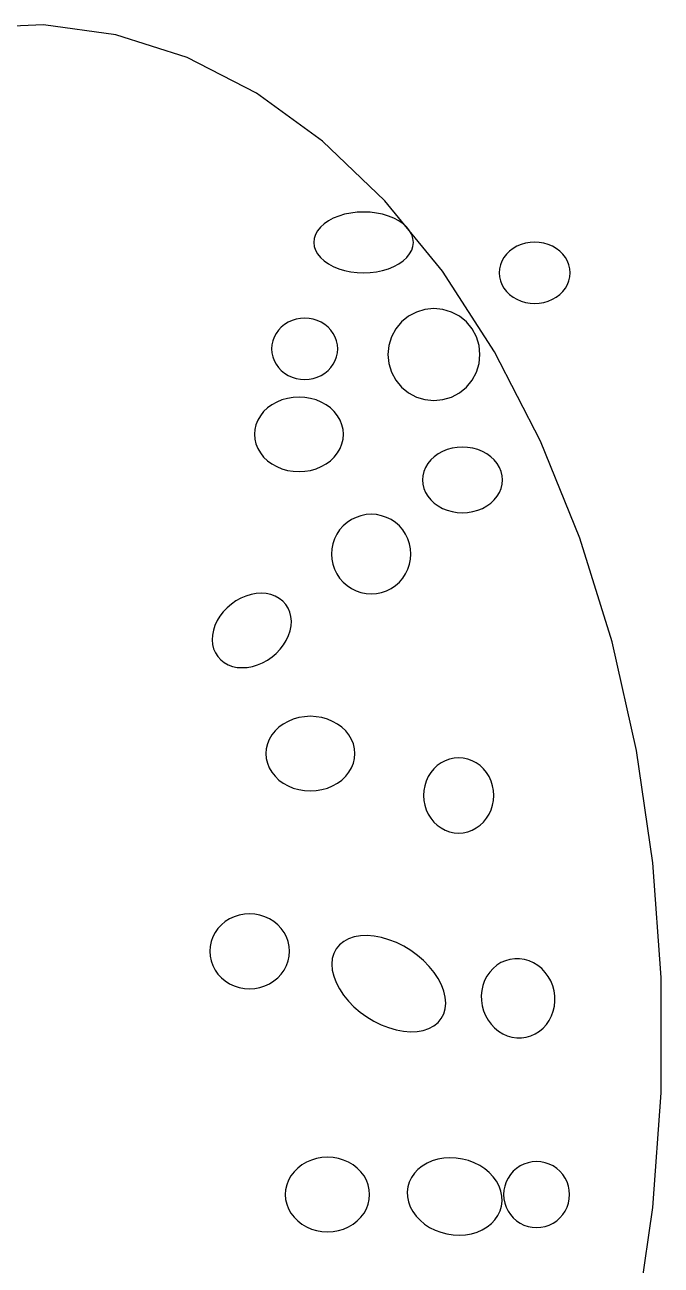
# Model space of a CAD drawing. Extents: x -1 to 217, y -22 to 302.
# Drawn here: x 102.67 to 113.3, y 44.7 to 65.42 of the extents above; entities that cross this region are included whole.
import ezdxf

# ---------------------------------------------------------------- set-up
doc = ezdxf.new("R2010")
doc.units = 0

msp = doc.modelspace()

# ---------------------------------------------------------------- linework, layer by layer
at = {"layer": 'CIRCLES'}
for p, q in [((109.079, 60.551), (108.962, 60.456)), ((109.212, 60.622), (109.079, 60.551)), ((109.356, 60.666), (109.212, 60.622)), ((109.506, 60.681), (109.356, 60.666)), ((109.656, 60.666), (109.506, 60.681)), ((109.8, 60.622), (109.656, 60.666)), ((109.933, 60.551), (109.8, 60.622)), ((110.049, 60.456), (109.933, 60.551)), ((108.867, 60.339), (108.796, 60.206)), ((108.962, 60.456), (108.867, 60.339)), ((110.145, 60.339), (110.049, 60.456)), ((110.216, 60.206), (110.145, 60.339)), ((108.796, 60.206), (108.752, 60.062)), ((110.26, 60.062), (110.216, 60.206)), ((108.752, 60.062), (108.737, 59.912)), ((108.737, 59.912), (108.752, 59.762)), ((110.274, 59.912), (110.26, 60.062)), ((110.26, 59.762), (110.274, 59.912)), ((108.752, 59.762), (108.796, 59.618)), ((110.216, 59.618), (110.26, 59.762)), ((108.796, 59.618), (108.867, 59.485)), ((108.867, 59.485), (108.962, 59.369)), ((110.049, 59.369), (110.145, 59.485)), ((110.145, 59.485), (110.216, 59.618)), ((108.962, 59.369), (109.079, 59.273)), ((109.079, 59.273), (109.212, 59.202)), ((109.8, 59.202), (109.933, 59.273)), ((109.933, 59.273), (110.049, 59.369)), ((109.212, 59.202), (109.356, 59.158)), ((109.356, 59.158), (109.506, 59.144)), ((109.506, 59.144), (109.656, 59.158)), ((109.656, 59.158), (109.8, 59.202))]:
    msp.add_line(p, q, dxfattribs=at)
at = {"layer": 'ELLIPSES'}
for p, q in [((102.985, 65.42), (101.77, 65.365)), ((104.195, 65.255), (102.985, 65.42)), ((105.385, 64.872), (104.195, 65.255)), ((106.54, 64.276), (105.385, 64.872)), ((107.645, 63.475), (106.54, 64.276)), ((108.685, 62.48), (107.645, 63.475)), ((109.647, 61.302), (108.685, 62.48)), ((107.825, 62.188), (107.743, 62.144)), ((107.915, 62.225), (107.825, 62.188)), ((108.013, 62.254), (107.915, 62.225)), ((108.116, 62.275), (108.013, 62.254)), ((108.222, 62.288), (108.116, 62.275)), ((108.331, 62.292), (108.222, 62.288)), ((108.44, 62.288), (108.331, 62.292)), ((108.546, 62.275), (108.44, 62.288)), ((108.649, 62.254), (108.546, 62.275)), ((108.747, 62.225), (108.649, 62.254)), ((108.837, 62.188), (108.747, 62.225)), ((108.919, 62.144), (108.837, 62.188)), ((107.563, 61.979), (107.528, 61.917)), ((107.611, 62.039), (107.563, 61.979)), ((107.671, 62.094), (107.611, 62.039)), ((107.743, 62.144), (107.671, 62.094)), ((108.991, 62.094), (108.919, 62.144)), ((109.051, 62.039), (108.991, 62.094)), ((109.099, 61.979), (109.051, 62.039)), ((109.134, 61.917), (109.099, 61.979)), ((107.507, 61.852), (107.499, 61.785)), ((107.499, 61.785), (107.507, 61.719)), ((107.528, 61.917), (107.507, 61.852)), ((109.155, 61.852), (109.134, 61.917)), ((109.163, 61.785), (109.155, 61.852)), ((109.155, 61.719), (109.163, 61.785)), ((110.962, 61.75), (110.893, 61.721)), ((111.035, 61.772), (110.962, 61.75)), ((111.111, 61.785), (111.035, 61.772)), ((111.189, 61.789), (111.111, 61.785)), ((111.266, 61.785), (111.189, 61.789)), ((111.342, 61.772), (111.266, 61.785)), ((111.415, 61.75), (111.342, 61.772)), ((111.484, 61.721), (111.415, 61.75)), ((107.507, 61.719), (107.528, 61.654)), ((107.528, 61.654), (107.563, 61.592)), ((107.563, 61.592), (107.611, 61.532)), ((109.051, 61.532), (109.099, 61.592)), ((109.099, 61.592), (109.134, 61.654)), ((109.134, 61.654), (109.155, 61.719)), ((110.719, 61.589), (110.676, 61.533)), ((110.77, 61.639), (110.719, 61.589)), ((110.828, 61.683), (110.77, 61.639)), ((110.893, 61.721), (110.828, 61.683)), ((111.549, 61.683), (111.484, 61.721)), ((111.607, 61.639), (111.549, 61.683)), ((111.658, 61.589), (111.607, 61.639)), ((111.701, 61.533), (111.658, 61.589)), ((107.611, 61.532), (107.671, 61.477)), ((107.671, 61.477), (107.743, 61.427)), ((107.743, 61.427), (107.825, 61.383)), ((107.825, 61.383), (107.915, 61.346)), ((107.915, 61.346), (108.013, 61.317)), ((108.649, 61.317), (108.747, 61.346)), ((108.747, 61.346), (108.837, 61.383)), ((108.837, 61.383), (108.919, 61.427)), ((108.919, 61.427), (108.991, 61.477)), ((108.991, 61.477), (109.051, 61.532)), ((110.602, 61.344), (110.597, 61.278)), ((110.617, 61.41), (110.602, 61.344)), ((110.642, 61.473), (110.617, 61.41)), ((110.676, 61.533), (110.642, 61.473)), ((111.735, 61.473), (111.701, 61.533)), ((111.76, 61.41), (111.735, 61.473)), ((111.775, 61.344), (111.76, 61.41)), ((111.78, 61.278), (111.775, 61.344)), ((108.013, 61.317), (108.116, 61.296)), ((108.116, 61.296), (108.222, 61.283)), ((108.222, 61.283), (108.331, 61.279)), ((108.331, 61.279), (108.44, 61.283)), ((108.44, 61.283), (108.546, 61.296)), ((108.546, 61.296), (108.649, 61.317)), ((110.518, 59.959), (109.647, 61.302)), ((110.597, 61.278), (110.602, 61.211)), ((110.602, 61.211), (110.617, 61.145)), ((110.617, 61.145), (110.642, 61.082)), ((111.735, 61.082), (111.76, 61.145)), ((111.76, 61.145), (111.775, 61.211)), ((111.775, 61.211), (111.78, 61.278)), ((110.642, 61.082), (110.676, 61.022)), ((110.676, 61.022), (110.719, 60.966)), ((110.719, 60.966), (110.77, 60.916)), ((111.607, 60.916), (111.658, 60.966)), ((111.658, 60.966), (111.701, 61.022)), ((111.701, 61.022), (111.735, 61.082)), ((110.77, 60.916), (110.828, 60.872)), ((110.828, 60.872), (110.893, 60.834)), ((110.893, 60.834), (110.962, 60.805)), ((110.962, 60.805), (111.035, 60.783)), ((111.035, 60.783), (111.111, 60.77)), ((111.111, 60.77), (111.189, 60.766)), ((111.189, 60.766), (111.266, 60.77)), ((111.266, 60.77), (111.342, 60.783)), ((111.342, 60.783), (111.415, 60.805)), ((111.415, 60.805), (111.484, 60.834)), ((111.484, 60.834), (111.549, 60.872)), ((111.549, 60.872), (111.607, 60.916)), ((107.275, 60.516), (107.204, 60.503)), ((107.347, 60.52), (107.275, 60.516)), ((107.419, 60.516), (107.347, 60.52)), ((107.49, 60.503), (107.419, 60.516)), ((106.908, 60.32), (106.868, 60.264)), ((106.956, 60.37), (106.908, 60.32)), ((107.01, 60.414), (106.956, 60.37)), ((107.071, 60.451), (107.01, 60.414)), ((107.135, 60.481), (107.071, 60.451)), ((107.204, 60.503), (107.135, 60.481)), ((107.558, 60.481), (107.49, 60.503)), ((107.623, 60.451), (107.558, 60.481)), ((107.683, 60.414), (107.623, 60.451)), ((107.737, 60.37), (107.683, 60.414)), ((107.785, 60.32), (107.737, 60.37)), ((107.825, 60.264), (107.785, 60.32)), ((106.813, 60.14), (106.799, 60.074)), ((106.836, 60.204), (106.813, 60.14)), ((106.868, 60.264), (106.836, 60.204)), ((107.857, 60.204), (107.825, 60.264)), ((107.88, 60.14), (107.857, 60.204)), ((107.895, 60.074), (107.88, 60.14)), ((106.799, 60.074), (106.794, 60.008)), ((106.794, 60.008), (106.799, 59.941)), ((106.799, 59.941), (106.813, 59.875)), ((107.88, 59.875), (107.895, 59.941)), ((107.899, 60.008), (107.895, 60.074)), ((107.895, 59.941), (107.899, 60.008)), ((111.287, 58.466), (110.518, 59.959)), ((106.813, 59.875), (106.836, 59.811)), ((106.836, 59.811), (106.868, 59.751)), ((106.868, 59.751), (106.908, 59.695)), ((106.908, 59.695), (106.956, 59.645)), ((107.737, 59.645), (107.785, 59.695)), ((107.785, 59.695), (107.825, 59.751)), ((107.825, 59.751), (107.857, 59.811)), ((107.857, 59.811), (107.88, 59.875)), ((106.956, 59.645), (107.01, 59.601)), ((107.01, 59.601), (107.071, 59.564)), ((107.071, 59.564), (107.135, 59.534)), ((107.135, 59.534), (107.204, 59.512)), ((107.204, 59.512), (107.275, 59.499)), ((107.275, 59.499), (107.347, 59.495)), ((107.347, 59.495), (107.419, 59.499)), ((107.419, 59.499), (107.49, 59.512)), ((107.49, 59.512), (107.558, 59.534)), ((107.558, 59.534), (107.623, 59.564)), ((107.623, 59.564), (107.683, 59.601)), ((107.683, 59.601), (107.737, 59.645)), ((106.799, 59.073), (106.725, 59.019)), ((106.879, 59.118), (106.799, 59.073)), ((106.967, 59.154), (106.879, 59.118)), ((107.059, 59.18), (106.967, 59.154)), ((107.154, 59.196), (107.059, 59.18)), ((107.252, 59.202), (107.154, 59.196)), ((107.349, 59.196), (107.252, 59.202)), ((107.444, 59.18), (107.349, 59.196)), ((107.536, 59.154), (107.444, 59.18)), ((107.624, 59.118), (107.536, 59.154)), ((107.704, 59.073), (107.624, 59.118)), ((107.778, 59.019), (107.704, 59.073)), ((106.607, 58.89), (106.564, 58.817)), ((106.661, 58.958), (106.607, 58.89)), ((106.725, 59.019), (106.661, 58.958)), ((107.842, 58.958), (107.778, 59.019)), ((107.896, 58.89), (107.842, 58.958)), ((107.939, 58.817), (107.896, 58.89)), ((106.514, 58.66), (106.507, 58.579)), ((106.533, 58.74), (106.514, 58.66)), ((106.564, 58.817), (106.533, 58.74)), ((107.97, 58.74), (107.939, 58.817)), ((107.989, 58.66), (107.97, 58.74)), ((107.996, 58.579), (107.989, 58.66)), ((106.507, 58.579), (106.514, 58.497)), ((106.514, 58.497), (106.533, 58.418)), ((107.97, 58.418), (107.989, 58.497)), ((107.989, 58.497), (107.996, 58.579)), ((111.944, 56.844), (111.287, 58.466)), ((106.533, 58.418), (106.564, 58.34)), ((106.564, 58.34), (106.607, 58.267)), ((106.607, 58.267), (106.661, 58.2)), ((107.842, 58.2), (107.896, 58.267)), ((107.896, 58.267), (107.939, 58.34)), ((107.939, 58.34), (107.97, 58.418)), ((109.575, 58.252), (109.509, 58.204)), ((109.648, 58.291), (109.575, 58.252)), ((109.726, 58.323), (109.648, 58.291)), ((109.809, 58.346), (109.726, 58.323)), ((109.895, 58.36), (109.809, 58.346)), ((109.982, 58.365), (109.895, 58.36)), ((110.069, 58.36), (109.982, 58.365)), ((110.155, 58.346), (110.069, 58.36)), ((110.238, 58.323), (110.155, 58.346)), ((110.316, 58.291), (110.238, 58.323)), ((110.389, 58.252), (110.316, 58.291)), ((110.455, 58.204), (110.389, 58.252)), ((106.661, 58.2), (106.725, 58.138)), ((106.725, 58.138), (106.799, 58.085)), ((106.799, 58.085), (106.879, 58.039)), ((106.879, 58.039), (106.967, 58.003)), ((107.536, 58.003), (107.624, 58.039)), ((107.624, 58.039), (107.704, 58.085)), ((107.704, 58.085), (107.778, 58.138)), ((107.778, 58.138), (107.842, 58.2)), ((109.364, 58.027), (109.336, 57.959)), ((109.403, 58.091), (109.364, 58.027)), ((109.452, 58.15), (109.403, 58.091)), ((109.509, 58.204), (109.452, 58.15)), ((110.512, 58.15), (110.455, 58.204)), ((110.561, 58.091), (110.512, 58.15)), ((110.6, 58.027), (110.561, 58.091)), ((110.628, 57.959), (110.6, 58.027)), ((106.967, 58.003), (107.059, 57.977)), ((107.059, 57.977), (107.154, 57.961)), ((107.154, 57.961), (107.252, 57.956)), ((107.252, 57.956), (107.349, 57.961)), ((107.349, 57.961), (107.444, 57.977)), ((107.444, 57.977), (107.536, 58.003)), ((109.319, 57.888), (109.313, 57.817)), ((109.313, 57.817), (109.319, 57.745)), ((109.336, 57.959), (109.319, 57.888)), ((110.645, 57.888), (110.628, 57.959)), ((110.651, 57.817), (110.645, 57.888)), ((110.645, 57.745), (110.651, 57.817)), ((109.319, 57.745), (109.336, 57.675)), ((109.336, 57.675), (109.364, 57.607)), ((109.364, 57.607), (109.403, 57.543)), ((110.561, 57.543), (110.6, 57.607)), ((110.6, 57.607), (110.628, 57.675)), ((110.628, 57.675), (110.645, 57.745)), ((109.403, 57.543), (109.452, 57.483)), ((109.452, 57.483), (109.509, 57.429)), ((109.509, 57.429), (109.575, 57.382)), ((110.389, 57.382), (110.455, 57.429)), ((110.455, 57.429), (110.512, 57.483)), ((110.512, 57.483), (110.561, 57.543)), ((108.204, 57.192), (108.126, 57.154)), ((108.286, 57.22), (108.204, 57.192)), ((108.371, 57.237), (108.286, 57.22)), ((108.458, 57.243), (108.371, 57.237)), ((108.545, 57.237), (108.458, 57.243)), ((108.63, 57.22), (108.545, 57.237)), ((108.712, 57.192), (108.63, 57.22)), ((108.79, 57.154), (108.712, 57.192)), ((109.575, 57.382), (109.648, 57.342)), ((109.648, 57.342), (109.726, 57.31)), ((109.726, 57.31), (109.809, 57.287)), ((109.809, 57.287), (109.895, 57.273)), ((109.895, 57.273), (109.982, 57.269)), ((109.982, 57.269), (110.069, 57.273)), ((110.069, 57.273), (110.155, 57.287)), ((110.155, 57.287), (110.238, 57.31)), ((110.238, 57.31), (110.316, 57.342)), ((110.316, 57.342), (110.389, 57.382)), ((107.988, 57.048), (107.931, 56.983)), ((108.054, 57.105), (107.988, 57.048)), ((108.126, 57.154), (108.054, 57.105)), ((108.862, 57.105), (108.79, 57.154)), ((108.928, 57.048), (108.862, 57.105)), ((108.985, 56.983), (108.928, 57.048)), ((107.845, 56.833), (107.817, 56.75)), ((107.883, 56.911), (107.845, 56.833)), ((107.931, 56.983), (107.883, 56.911)), ((109.033, 56.911), (108.985, 56.983)), ((109.071, 56.833), (109.033, 56.911)), ((109.099, 56.75), (109.071, 56.833)), ((112.48, 55.114), (111.944, 56.844)), ((107.8, 56.665), (107.794, 56.578)), ((107.794, 56.578), (107.8, 56.492)), ((107.817, 56.75), (107.8, 56.665)), ((109.116, 56.665), (109.099, 56.75)), ((109.122, 56.578), (109.116, 56.665)), ((109.116, 56.492), (109.122, 56.578)), ((107.8, 56.492), (107.817, 56.407)), ((107.817, 56.407), (107.845, 56.324)), ((109.071, 56.324), (109.099, 56.407)), ((109.099, 56.407), (109.116, 56.492)), ((107.845, 56.324), (107.883, 56.246)), ((107.883, 56.246), (107.931, 56.174)), ((107.931, 56.174), (107.988, 56.109)), ((108.928, 56.109), (108.985, 56.174)), ((108.985, 56.174), (109.033, 56.246)), ((109.033, 56.246), (109.071, 56.324)), ((107.988, 56.109), (108.054, 56.052)), ((108.054, 56.052), (108.126, 56.003)), ((108.126, 56.003), (108.204, 55.965)), ((108.204, 55.965), (108.286, 55.937)), ((108.63, 55.937), (108.712, 55.965)), ((108.712, 55.965), (108.79, 56.003)), ((108.79, 56.003), (108.862, 56.052)), ((108.862, 56.052), (108.928, 56.109)), ((106.122, 55.744), (106.051, 55.683)), ((106.199, 55.797), (106.122, 55.744)), ((106.281, 55.842), (106.199, 55.797)), ((106.365, 55.877), (106.281, 55.842)), ((106.451, 55.903), (106.365, 55.877)), ((106.538, 55.918), (106.451, 55.903)), ((106.623, 55.923), (106.538, 55.918)), ((106.705, 55.917), (106.623, 55.923)), ((106.784, 55.901), (106.705, 55.917)), ((106.856, 55.874), (106.784, 55.901)), ((106.922, 55.838), (106.856, 55.874)), ((106.98, 55.792), (106.922, 55.838)), ((107.03, 55.738), (106.98, 55.792)), ((108.286, 55.937), (108.371, 55.92)), ((108.371, 55.92), (108.458, 55.914)), ((108.458, 55.914), (108.545, 55.92)), ((108.545, 55.92), (108.63, 55.937)), ((105.931, 55.543), (105.884, 55.467)), ((105.987, 55.616), (105.931, 55.543)), ((106.051, 55.683), (105.987, 55.616)), ((107.069, 55.677), (107.03, 55.738)), ((107.098, 55.609), (107.069, 55.677)), ((107.117, 55.536), (107.098, 55.609)), ((107.124, 55.459), (107.117, 55.536)), ((105.847, 55.387), (105.821, 55.306)), ((105.884, 55.467), (105.847, 55.387)), ((107.104, 55.298), (107.119, 55.379)), ((107.119, 55.379), (107.124, 55.459)), ((105.805, 55.225), (105.801, 55.145)), ((105.801, 55.145), (105.808, 55.068)), ((105.821, 55.306), (105.805, 55.225)), ((106.993, 55.06), (107.04, 55.137)), ((107.04, 55.137), (107.077, 55.217)), ((107.077, 55.217), (107.104, 55.298)), ((105.808, 55.068), (105.826, 54.995)), ((105.826, 54.995), (105.855, 54.927)), ((105.855, 54.927), (105.895, 54.865)), ((106.802, 54.86), (106.873, 54.92)), ((106.873, 54.92), (106.938, 54.988)), ((106.938, 54.988), (106.993, 55.06)), ((112.888, 53.298), (112.48, 55.114)), ((105.895, 54.865), (105.944, 54.811)), ((105.944, 54.811), (106.002, 54.766)), ((106.002, 54.766), (106.068, 54.729)), ((106.068, 54.729), (106.141, 54.703)), ((106.473, 54.701), (106.559, 54.726)), ((106.559, 54.726), (106.644, 54.762)), ((106.644, 54.762), (106.725, 54.806)), ((106.725, 54.806), (106.802, 54.86)), ((106.141, 54.703), (106.219, 54.686)), ((106.219, 54.686), (106.301, 54.681)), ((106.301, 54.681), (106.387, 54.685)), ((106.387, 54.685), (106.473, 54.701)), ((106.916, 53.685), (106.852, 53.624)), ((106.989, 53.739), (106.916, 53.685)), ((107.07, 53.784), (106.989, 53.739)), ((107.157, 53.82), (107.07, 53.784)), ((107.249, 53.846), (107.157, 53.82)), ((107.345, 53.862), (107.249, 53.846)), ((107.442, 53.868), (107.345, 53.862)), ((107.539, 53.862), (107.442, 53.868)), ((107.635, 53.846), (107.539, 53.862)), ((107.727, 53.82), (107.635, 53.846)), ((107.814, 53.784), (107.727, 53.82)), ((107.895, 53.739), (107.814, 53.784)), ((107.968, 53.685), (107.895, 53.739)), ((108.032, 53.624), (107.968, 53.685)), ((106.755, 53.483), (106.723, 53.406)), ((106.798, 53.556), (106.755, 53.483)), ((106.852, 53.624), (106.798, 53.556)), ((108.086, 53.556), (108.032, 53.624)), ((108.129, 53.483), (108.086, 53.556)), ((108.161, 53.406), (108.129, 53.483)), ((106.704, 53.326), (106.698, 53.245)), ((106.723, 53.406), (106.704, 53.326)), ((108.18, 53.326), (108.161, 53.406)), ((108.186, 53.245), (108.18, 53.326)), ((113.163, 51.42), (112.888, 53.298)), ((106.698, 53.245), (106.704, 53.163)), ((106.704, 53.163), (106.723, 53.084)), ((106.723, 53.084), (106.755, 53.006)), ((108.129, 53.006), (108.161, 53.084)), ((108.161, 53.084), (108.18, 53.163)), ((108.18, 53.163), (108.186, 53.245)), ((109.625, 53.09), (109.561, 53.044)), ((109.694, 53.126), (109.625, 53.09)), ((109.766, 53.153), (109.694, 53.126)), ((109.842, 53.169), (109.766, 53.153)), ((109.918, 53.174), (109.842, 53.169)), ((109.995, 53.169), (109.918, 53.174)), ((110.071, 53.153), (109.995, 53.169)), ((110.143, 53.126), (110.071, 53.153)), ((110.212, 53.09), (110.143, 53.126)), ((110.276, 53.044), (110.212, 53.09)), ((106.755, 53.006), (106.798, 52.933)), ((106.798, 52.933), (106.852, 52.866)), ((106.852, 52.866), (106.916, 52.804)), ((107.968, 52.804), (108.032, 52.866)), ((108.032, 52.866), (108.086, 52.933)), ((108.086, 52.933), (108.129, 53.006)), ((109.41, 52.86), (109.376, 52.786)), ((109.452, 52.928), (109.41, 52.86)), ((109.503, 52.99), (109.452, 52.928)), ((109.561, 53.044), (109.503, 52.99)), ((110.334, 52.99), (110.276, 53.044)), ((110.385, 52.928), (110.334, 52.99)), ((110.427, 52.86), (110.385, 52.928)), ((110.461, 52.786), (110.427, 52.86)), ((106.916, 52.804), (106.989, 52.751)), ((106.989, 52.751), (107.07, 52.705)), ((107.07, 52.705), (107.157, 52.669)), ((107.157, 52.669), (107.249, 52.643)), ((107.249, 52.643), (107.345, 52.627)), ((107.539, 52.627), (107.635, 52.643)), ((107.635, 52.643), (107.727, 52.669)), ((107.727, 52.669), (107.814, 52.705)), ((107.814, 52.705), (107.895, 52.751)), ((107.895, 52.751), (107.968, 52.804)), ((109.351, 52.709), (109.336, 52.628)), ((109.376, 52.786), (109.351, 52.709)), ((110.486, 52.709), (110.461, 52.786)), ((110.501, 52.628), (110.486, 52.709)), ((107.345, 52.627), (107.442, 52.622)), ((107.442, 52.622), (107.539, 52.627)), ((109.336, 52.628), (109.331, 52.546)), ((109.331, 52.546), (109.336, 52.464)), ((109.336, 52.464), (109.351, 52.384)), ((110.486, 52.384), (110.501, 52.464)), ((110.506, 52.546), (110.501, 52.628)), ((110.501, 52.464), (110.506, 52.546)), ((109.351, 52.384), (109.376, 52.306)), ((109.376, 52.306), (109.41, 52.232)), ((109.41, 52.232), (109.452, 52.164)), ((110.385, 52.164), (110.427, 52.232)), ((110.427, 52.232), (110.461, 52.306)), ((110.461, 52.306), (110.486, 52.384)), ((109.452, 52.164), (109.503, 52.102)), ((109.503, 52.102), (109.561, 52.048)), ((109.561, 52.048), (109.625, 52.003)), ((110.212, 52.003), (110.276, 52.048)), ((110.276, 52.048), (110.334, 52.102)), ((110.334, 52.102), (110.385, 52.164)), ((109.625, 52.003), (109.694, 51.966)), ((109.694, 51.966), (109.766, 51.94)), ((109.766, 51.94), (109.842, 51.924)), ((109.842, 51.924), (109.918, 51.918)), ((109.918, 51.918), (109.995, 51.924)), ((109.995, 51.924), (110.071, 51.94)), ((110.071, 51.94), (110.143, 51.966)), ((110.143, 51.966), (110.212, 52.003)), ((113.302, 49.504), (113.163, 51.42)), ((106.339, 50.563), (106.254, 50.547)), ((106.426, 50.568), (106.339, 50.563)), ((106.513, 50.563), (106.426, 50.568)), ((106.598, 50.547), (106.513, 50.563)), ((105.955, 50.385), (105.898, 50.323)), ((106.021, 50.439), (105.955, 50.385)), ((106.093, 50.484), (106.021, 50.439)), ((106.171, 50.52), (106.093, 50.484)), ((106.254, 50.547), (106.171, 50.52)), ((106.681, 50.52), (106.598, 50.547)), ((106.759, 50.484), (106.681, 50.52)), ((106.831, 50.439), (106.759, 50.484)), ((106.897, 50.385), (106.831, 50.439)), ((106.954, 50.323), (106.897, 50.385)), ((105.811, 50.182), (105.783, 50.105)), ((105.85, 50.255), (105.811, 50.182)), ((105.898, 50.323), (105.85, 50.255)), ((107.002, 50.255), (106.954, 50.323)), ((107.041, 50.182), (107.002, 50.255)), ((107.069, 50.105), (107.041, 50.182)), ((108.081, 50.151), (107.998, 50.107)), ((108.175, 50.182), (108.081, 50.151)), ((108.278, 50.2), (108.175, 50.182)), ((108.39, 50.205), (108.278, 50.2)), ((108.508, 50.195), (108.39, 50.205)), ((108.63, 50.172), (108.508, 50.195)), ((108.754, 50.136), (108.63, 50.172)), ((105.766, 50.024), (105.761, 49.943)), ((105.761, 49.943), (105.766, 49.861)), ((105.783, 50.105), (105.766, 50.024)), ((107.086, 50.024), (107.069, 50.105)), ((107.091, 49.943), (107.086, 50.024)), ((107.086, 49.861), (107.091, 49.943)), ((107.873, 49.983), (107.833, 49.906)), ((107.929, 50.05), (107.873, 49.983)), ((107.998, 50.107), (107.929, 50.05)), ((108.879, 50.088), (108.754, 50.136)), ((109.001, 50.027), (108.879, 50.088)), ((109.118, 49.956), (109.001, 50.027)), ((109.23, 49.875), (109.118, 49.956)), ((105.766, 49.861), (105.783, 49.781)), ((105.783, 49.781), (105.811, 49.704)), ((107.041, 49.704), (107.069, 49.781)), ((107.069, 49.781), (107.086, 49.861)), ((107.808, 49.82), (107.8, 49.726)), ((107.833, 49.906), (107.808, 49.82)), ((109.333, 49.787), (109.23, 49.875)), ((109.426, 49.691), (109.333, 49.787)), ((110.625, 49.753), (110.556, 49.71)), ((110.699, 49.785), (110.625, 49.753)), ((110.776, 49.807), (110.699, 49.785)), ((110.856, 49.818), (110.776, 49.807)), ((110.936, 49.818), (110.856, 49.818)), ((111.016, 49.806), (110.936, 49.818)), ((111.095, 49.783), (111.016, 49.806)), ((111.17, 49.75), (111.095, 49.783)), ((111.241, 49.706), (111.17, 49.75)), ((105.811, 49.704), (105.85, 49.63)), ((105.85, 49.63), (105.898, 49.562)), ((105.898, 49.562), (105.955, 49.501)), ((106.897, 49.501), (106.954, 49.562)), ((106.954, 49.562), (107.002, 49.63)), ((107.002, 49.63), (107.041, 49.704)), ((107.8, 49.726), (107.808, 49.628)), ((107.808, 49.628), (107.832, 49.525)), ((107.832, 49.525), (107.871, 49.421)), ((109.508, 49.591), (109.426, 49.691)), ((109.577, 49.488), (109.508, 49.591)), ((110.391, 49.528), (110.353, 49.453)), ((110.438, 49.596), (110.391, 49.528)), ((110.494, 49.657), (110.438, 49.596)), ((110.556, 49.71), (110.494, 49.657)), ((111.306, 49.653), (111.241, 49.706)), ((111.364, 49.591), (111.306, 49.653)), ((111.415, 49.522), (111.364, 49.591)), ((105.955, 49.501), (106.021, 49.447)), ((106.021, 49.447), (106.093, 49.401)), ((106.093, 49.401), (106.171, 49.365)), ((106.171, 49.365), (106.254, 49.339)), ((106.254, 49.339), (106.339, 49.323)), ((106.339, 49.323), (106.426, 49.318)), ((106.426, 49.318), (106.513, 49.323)), ((106.513, 49.323), (106.598, 49.339)), ((106.598, 49.339), (106.681, 49.365)), ((106.681, 49.365), (106.759, 49.401)), ((106.759, 49.401), (106.831, 49.447)), ((106.831, 49.447), (106.897, 49.501)), ((107.871, 49.421), (107.926, 49.316)), ((109.632, 49.383), (109.577, 49.488)), ((109.671, 49.278), (109.632, 49.383)), ((110.324, 49.373), (110.305, 49.29)), ((110.353, 49.453), (110.324, 49.373)), ((111.457, 49.447), (111.415, 49.522)), ((111.49, 49.367), (111.457, 49.447)), ((111.513, 49.283), (111.49, 49.367)), ((113.302, 47.576), (113.302, 49.504)), ((107.926, 49.316), (107.995, 49.212)), ((107.995, 49.212), (108.076, 49.112)), ((108.076, 49.112), (108.17, 49.017)), ((109.695, 49.175), (109.671, 49.278)), ((109.703, 49.077), (109.695, 49.175)), ((110.305, 49.29), (110.297, 49.204)), ((110.297, 49.204), (110.299, 49.118)), ((110.299, 49.118), (110.311, 49.032)), ((111.525, 49.198), (111.513, 49.283)), ((111.519, 49.025), (111.527, 49.111)), ((111.527, 49.111), (111.525, 49.198)), ((108.17, 49.017), (108.273, 48.928)), ((108.273, 48.928), (108.385, 48.847)), ((109.67, 48.898), (109.695, 48.984)), ((109.695, 48.984), (109.703, 49.077)), ((110.311, 49.032), (110.334, 48.948)), ((110.334, 48.948), (110.367, 48.868)), ((111.471, 48.862), (111.5, 48.942)), ((111.5, 48.942), (111.519, 49.025)), ((108.385, 48.847), (108.502, 48.776)), ((108.502, 48.776), (108.624, 48.716)), ((108.624, 48.716), (108.748, 48.667)), ((109.422, 48.653), (109.505, 48.697)), ((109.505, 48.697), (109.574, 48.753)), ((109.574, 48.753), (109.629, 48.82)), ((109.629, 48.82), (109.67, 48.898)), ((110.367, 48.868), (110.409, 48.793)), ((110.409, 48.793), (110.46, 48.724)), ((110.46, 48.724), (110.518, 48.662)), ((111.33, 48.658), (111.386, 48.719)), ((111.386, 48.719), (111.433, 48.787)), ((111.433, 48.787), (111.471, 48.862)), ((108.748, 48.667), (108.873, 48.631)), ((108.873, 48.631), (108.995, 48.608)), ((108.995, 48.608), (109.113, 48.599)), ((109.113, 48.599), (109.225, 48.603)), ((109.225, 48.603), (109.328, 48.621)), ((109.328, 48.621), (109.422, 48.653)), ((110.518, 48.662), (110.583, 48.609)), ((110.583, 48.609), (110.654, 48.566)), ((110.654, 48.566), (110.73, 48.532)), ((110.73, 48.532), (110.808, 48.509)), ((110.808, 48.509), (110.888, 48.498)), ((110.888, 48.498), (110.968, 48.497)), ((110.968, 48.497), (111.048, 48.508)), ((111.048, 48.508), (111.125, 48.53)), ((111.125, 48.53), (111.199, 48.563)), ((111.199, 48.563), (111.268, 48.606)), ((111.268, 48.606), (111.33, 48.658)), ((113.163, 45.661), (113.302, 47.576)), ((107.375, 46.419), (107.299, 46.374)), ((107.458, 46.455), (107.375, 46.419)), ((107.545, 46.481), (107.458, 46.455)), ((107.636, 46.497), (107.545, 46.481)), ((107.728, 46.503), (107.636, 46.497)), ((107.82, 46.497), (107.728, 46.503)), ((107.91, 46.481), (107.82, 46.497)), ((107.997, 46.455), (107.91, 46.481)), ((108.08, 46.419), (107.997, 46.455)), ((108.157, 46.374), (108.08, 46.419)), ((109.478, 46.441), (109.39, 46.403)), ((109.572, 46.469), (109.478, 46.441)), ((109.671, 46.486), (109.572, 46.469)), ((109.774, 46.492), (109.671, 46.486)), ((109.877, 46.488), (109.774, 46.492)), ((109.981, 46.472), (109.877, 46.488)), ((110.082, 46.446), (109.981, 46.472)), ((110.179, 46.409), (110.082, 46.446)), ((111.148, 46.425), (111.078, 46.411)), ((111.22, 46.43), (111.148, 46.425)), ((111.292, 46.425), (111.22, 46.43)), ((111.363, 46.411), (111.292, 46.425)), ((107.169, 46.259), (107.118, 46.191)), ((107.23, 46.32), (107.169, 46.259)), ((107.299, 46.374), (107.23, 46.32)), ((108.226, 46.32), (108.157, 46.374)), ((108.287, 46.259), (108.226, 46.32)), ((108.338, 46.191), (108.287, 46.259)), ((109.179, 46.235), (109.13, 46.164)), ((109.239, 46.299), (109.179, 46.235)), ((109.31, 46.355), (109.239, 46.299)), ((109.39, 46.403), (109.31, 46.355)), ((110.27, 46.363), (110.179, 46.409)), ((110.354, 46.308), (110.27, 46.363)), ((110.43, 46.245), (110.354, 46.308)), ((110.496, 46.175), (110.43, 46.245)), ((110.783, 46.214), (110.743, 46.154)), ((110.83, 46.269), (110.783, 46.214)), ((110.885, 46.316), (110.83, 46.269)), ((110.945, 46.356), (110.885, 46.316)), ((111.009, 46.388), (110.945, 46.356)), ((111.078, 46.411), (111.009, 46.388)), ((111.431, 46.388), (111.363, 46.411)), ((111.496, 46.356), (111.431, 46.388)), ((111.556, 46.316), (111.496, 46.356)), ((111.61, 46.269), (111.556, 46.316)), ((111.658, 46.214), (111.61, 46.269)), ((111.698, 46.154), (111.658, 46.214)), ((107.047, 46.04), (107.029, 45.96)), ((107.077, 46.118), (107.047, 46.04)), ((107.118, 46.191), (107.077, 46.118)), ((108.379, 46.118), (108.338, 46.191)), ((108.408, 46.04), (108.379, 46.118)), ((108.426, 45.96), (108.408, 46.04)), ((109.07, 46.008), (109.06, 45.925)), ((109.093, 46.088), (109.07, 46.008)), ((109.13, 46.164), (109.093, 46.088)), ((110.551, 46.1), (110.496, 46.175)), ((110.594, 46.02), (110.551, 46.1)), ((110.624, 45.937), (110.594, 46.02)), ((110.688, 46.021), (110.674, 45.951)), ((110.711, 46.09), (110.688, 46.021)), ((110.743, 46.154), (110.711, 46.09)), ((111.73, 46.09), (111.698, 46.154)), ((111.753, 46.021), (111.73, 46.09)), ((111.767, 45.951), (111.753, 46.021)), ((107.029, 45.96), (107.023, 45.879)), ((107.023, 45.879), (107.029, 45.797)), ((107.029, 45.797), (107.047, 45.717)), ((108.408, 45.717), (108.426, 45.797)), ((108.432, 45.879), (108.426, 45.96)), ((108.426, 45.797), (108.432, 45.879)), ((109.06, 45.925), (109.063, 45.841)), ((109.063, 45.841), (109.08, 45.756)), ((110.641, 45.853), (110.624, 45.937)), ((110.644, 45.769), (110.641, 45.853)), ((110.674, 45.951), (110.669, 45.879)), ((110.669, 45.879), (110.674, 45.807)), ((110.674, 45.807), (110.688, 45.736)), ((111.753, 45.736), (111.767, 45.807)), ((111.772, 45.879), (111.767, 45.951)), ((111.767, 45.807), (111.772, 45.879)), ((107.047, 45.717), (107.077, 45.64)), ((107.077, 45.64), (107.118, 45.567)), ((108.338, 45.567), (108.379, 45.64)), ((108.379, 45.64), (108.408, 45.717)), ((109.08, 45.756), (109.11, 45.674)), ((109.11, 45.674), (109.153, 45.594)), ((109.153, 45.594), (109.208, 45.519)), ((110.574, 45.53), (110.611, 45.606)), ((110.611, 45.606), (110.634, 45.686)), ((110.634, 45.686), (110.644, 45.769)), ((110.688, 45.736), (110.711, 45.668)), ((110.711, 45.668), (110.743, 45.603)), ((110.743, 45.603), (110.783, 45.543)), ((111.658, 45.543), (111.698, 45.603)), ((111.698, 45.603), (111.73, 45.668)), ((111.73, 45.668), (111.753, 45.736)), ((112.888, 43.783), (113.163, 45.661)), ((107.118, 45.567), (107.169, 45.499)), ((107.169, 45.499), (107.23, 45.438)), ((107.23, 45.438), (107.299, 45.384)), ((107.299, 45.384), (107.375, 45.338)), ((108.08, 45.338), (108.157, 45.384)), ((108.157, 45.384), (108.226, 45.438)), ((108.226, 45.438), (108.287, 45.499)), ((108.287, 45.499), (108.338, 45.567)), ((109.208, 45.519), (109.274, 45.449)), ((109.274, 45.449), (109.35, 45.386)), ((109.35, 45.386), (109.434, 45.331)), ((110.394, 45.339), (110.465, 45.395)), ((110.465, 45.395), (110.525, 45.459)), ((110.525, 45.459), (110.574, 45.53)), ((110.783, 45.543), (110.83, 45.489)), ((110.83, 45.489), (110.885, 45.441)), ((110.885, 45.441), (110.945, 45.401)), ((110.945, 45.401), (111.009, 45.369)), ((111.431, 45.369), (111.496, 45.401)), ((111.496, 45.401), (111.556, 45.441)), ((111.556, 45.441), (111.61, 45.489)), ((111.61, 45.489), (111.658, 45.543)), ((107.375, 45.338), (107.458, 45.302)), ((107.458, 45.302), (107.545, 45.276)), ((107.545, 45.276), (107.636, 45.26)), ((107.636, 45.26), (107.728, 45.255)), ((107.728, 45.255), (107.82, 45.26)), ((107.82, 45.26), (107.91, 45.276)), ((107.91, 45.276), (107.997, 45.302)), ((107.997, 45.302), (108.08, 45.338)), ((109.434, 45.331), (109.525, 45.285)), ((109.525, 45.285), (109.622, 45.248)), ((109.622, 45.248), (109.723, 45.222)), ((109.723, 45.222), (109.827, 45.206)), ((109.827, 45.206), (109.93, 45.202)), ((109.93, 45.202), (110.032, 45.208)), ((110.032, 45.208), (110.132, 45.225)), ((110.132, 45.225), (110.226, 45.253)), ((110.226, 45.253), (110.314, 45.291)), ((110.314, 45.291), (110.394, 45.339)), ((111.009, 45.369), (111.078, 45.346)), ((111.078, 45.346), (111.148, 45.332)), ((111.148, 45.332), (111.22, 45.327)), ((111.22, 45.327), (111.292, 45.332)), ((111.292, 45.332), (111.363, 45.346)), ((111.363, 45.346), (111.431, 45.369))]:
    msp.add_line(p, q, dxfattribs=at)

doc.saveas('drawing.dxf')
